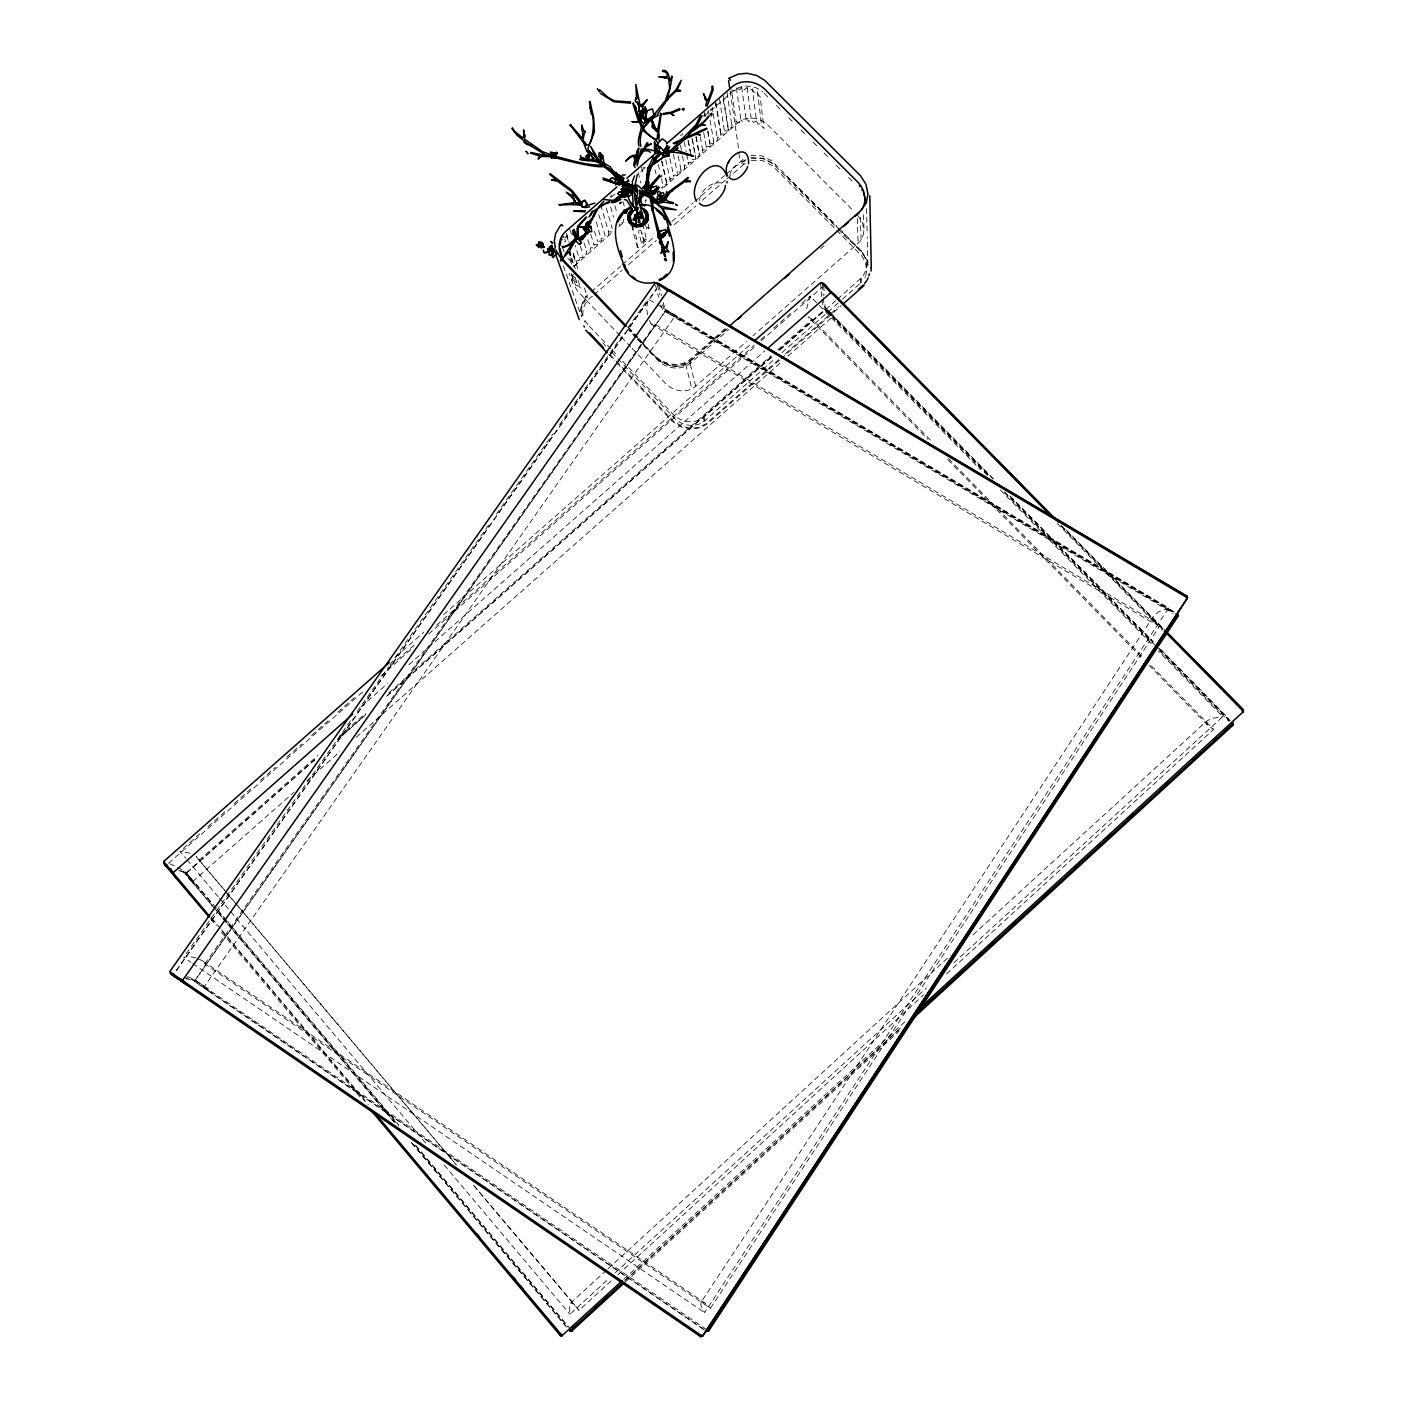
<?xml version="1.0" encoding="UTF-8"?>
<svg xmlns="http://www.w3.org/2000/svg" width="1407" height="1407" viewBox="0 0 1407 1407"><rect width="100%" height="100%" fill="white"/><g stroke="black" fill="none" stroke-linecap="round" stroke-linejoin="round"><path stroke-width="0.75" stroke-dasharray="5 3.75" d="M578.101 280.538L580.792 288.294L578.682 286.008L575.692 285.34L576.712 282.121L574.672 276.282M752.411 89.081L753.888 92.352L757.423 91.648L757.916 94.55L760.185 96.766L763.983 128.512L761.785 126.366L761.293 123.535L757.881 124.203L756.438 121.02L752.411 89.081L749.245 90.523L747.117 87.603L744.426 89.679L741.718 87.216L739.625 89.837L736.441 87.938L735.017 90.98L731.482 89.784L736.107 121.688L735.439 124.977L731.921 124.502L731.693 127.861L728.193 127.72L728.07 131.009L724.57 130.869L724.447 134.157L720.947 134.034L720.824 137.323L717.324 137.183L717.201 140.471L713.701 140.331L713.578 143.62L710.078 143.496L709.955 146.785L706.455 146.645L706.332 149.951L702.832 149.81L702.709 153.099L699.209 152.976L699.068 156.265L695.568 156.124L695.445 159.431L691.945 159.29L691.822 162.579L688.304 162.456L688.181 165.745L684.681 165.621L684.558 168.91L681.041 168.787L680.918 172.076L677.418 171.935L677.277 175.242L673.777 175.101L673.636 178.408L670.137 178.284L670.013 181.573L666.496 181.45L666.373 184.757L662.855 184.616L662.732 187.922L660.85 187.958M574.425 267.101L573.581 265.642L576.852 264.551L575.903 261.192L579.702 260.102L575.217 245.434M731.218 91.385L729.987 93.319M646.517 228.901L647.449 227.301L649.119 228.127L647.097 229.746L644.969 222.922M567.373 236.007L566.74 237.22M641.557 243.165L642.542 241.617L644.16 242.496L643.157 244.062L641.557 243.165L638.409 231.293M642.929 224.17L646.499 239.911L645.514 241.441L643.896 240.562L641.856 232.788M643.896 240.562L644.898 239.014L646.499 239.911M1168.689 608L1158.19 611.957L1152.755 617.427L701.126 1302.108L700.879 1305.432L704.573 1312.608L1168.689 608L655.68 303.525M580.053 311.334L582.006 303.771L586.684 297.369L581.707 307.377L581.654 316.698M806.651 308.731L810.133 296.086L980.415 469.621M653.798 302.417L648.135 299.058L646.604 307.869L647.572 315.115M863.423 214.779C863.353 224.258 866.483 236.112 858.112 243.218L753.114 335.675M699.437 200.462C700.897 189.628 711.59 181.116 722.495 183.016M576.712 282.121L573.458 280.521L575.058 278.375M729.828 175.084C731.095 167.961 738.288 162.632 745.481 163.863M596.322 221.884L601.528 240.826L597.658 241.388L597.5 244.73L594 244.572L593.842 247.913L590.342 247.755L590.184 251.097L586.684 250.956L586.526 254.298L583.008 254.139L582.85 257.481L579.262 257.428M598.802 214.567L604.975 235.022L604.834 238.346L601.317 238.205M600.719 205.158L608.633 231.838L608.492 235.162L604.975 235.022M865.639 275.754C868.207 266.679 866.624 255.845 859.607 249.127L838.08 227.442M606.523 1270.152L570.837 1302.794L569.448 1306.083L569.923 1314.244L608.809 1278.646M864.883 277.566L865.287 276.669M708.442 110.555L707.457 112.63M715.723 105.859L715.917 104.065M723.198 99.369L728.421 130.306M619.449 225.612L619.643 223.836M197.525 958.589L202.52 960.788L204.894 963.953L710.394 1308.352L1160.265 625.218L655.117 324.437L651.124 324.032L648.645 318.703M669.081 312.02A11.15 2.744 34.7 0 1 665.88 310.296L195.116 980.274L199.161 983.141A26.452 2.322 32.9 0 0 201.43 984.742A33.891 2.955 32.9 0 0 202.573 985.516L204.402 986.465L674.481 316.927L675.852 317.912A16.479 4.115 34.6 0 0 677.752 319.248A11.854 2.92 34.6 0 0 678.895 319.881L1173.192 613.364M186.181 953.717L350.712 720.56M357.044 711.59L388.684 666.742M389.95 664.948L489.935 523.263M496.266 514.294L553.215 433.567M559.546 424.597L621.56 336.713M627.891 327.743L648.135 299.058M176.209 970.584L656.278 289.174M176.35 970.689L656.436 289.244M204.894 963.953L655.117 324.437M574.496 265.976L612.291 232.296M564.91 238.223L566.968 235.919L569.079 241.881M736.441 87.938L740.926 119.894L739.554 122.866L736.107 121.688M837.446 299.216L862.632 276.634L865.516 271.428L866.554 264.569M842.6 299.075L862.104 281.717M587.739 294.872C581.109 300.447 579.737 310.56 583.483 318.158M615.281 1272.719L926.334 988.013M953.876 962.793L1222.806 716.638L1158.366 650.984M474.141 1186.048L579.033 1310.357L611.412 1280.704M617.884 1274.777L923.819 994.696M946.489 973.961L1213.573 729.442L1150.768 665.265M623.793 1279.227L905.844 1020.937M625.675 1279.754L902.379 1026.301M624.567 1280.986L898.317 1030.223M625.324 1282.023L899.196 1031.12M608.141 1268.674L950.358 955.582M973.064 934.811L1206.608 721.158L1211.744 718.414L1222.806 716.638M227.477 893.797L199.126 860.187L317.789 755.506M339.21 736.617L365.591 713.349M388.649 693L771.018 355.69M777.614 349.886L812.226 319.354L931.715 441.429M178.742 870.528L186.34 873.184L314.676 759.674M339.386 737.866L365.732 714.615L337.891 739.502M387.136 695.726L772.566 355.707L385.553 697.256M779.161 349.903L825.276 309.206L825.487 307.781M186.252 873.079L314.834 759.85M779.302 350.097L825.329 309.276L824.924 302.945M622.685 361.247L672.634 413.834C680.372 422.381 695.076 424.879 704.063 416.894L773.217 355.883M779.812 350.062L835.793 300.676M611.904 352.436L673.689 417.492C681.375 426.004 696.008 428.502 704.96 420.552L775.415 358.363M781.975 352.577L840.964 300.535M778.687 359.664L706.173 423.613L699.437 427.183L691.259 428.326L681.709 426.286L673.056 420.781L609.653 354.072M785.212 353.913L838.695 306.691M779.531 360.139L706.912 424.175L700.422 427.728L692.508 429.135L681.85 427.236L672.669 421.678L616.16 362.32M781.149 358.715L841.21 305.706M216.309 908.183L196.927 885.126A9.163 1.249 47.7 0 0 196.101 884.124A12.417 1.671 47.7 0 0 194.782 882.681L193.234 881.046L293.782 792.44M306.955 780.797L339.896 751.725M356.376 737.18L781.325 362.021M787.92 356.217L832.399 316.944L831.66 316.188A17.746 3.992 49.3 0 0 831.009 315.485M725.027 328.728L690.397 359.137C674.393 372.275 651.881 358.416 642.999 343.343M725.871 329.238L691.224 359.682C680.355 368.775 663.242 365.978 653.815 356.147M727.437 328.57L689.676 361.775C679.898 369.513 664.878 366.787 656.752 357.906L628.014 327.655M637.635 339.105L657.245 359.664C665.564 368.792 681.269 371.378 690.89 362.865L728.668 329.625M820.65 248.74L823.939 245.856M632.148 348.356L665.476 383.355C673.038 391.48 686.933 393.802 695.674 386.257L746.537 341.461M395.895 656.752L423.876 632.112M443.645 614.701L751.479 343.537M183.209 848.456L199.653 833.964M207.884 826.718L225.982 810.766M234.213 803.52L250.675 789.01M260.541 780.322L275.35 767.272M286.87 757.124L301.678 744.074M311.545 735.369L328.007 720.876M337.873 712.171L354.335 697.679M390.53 665.792L415.223 644.037M436.61 625.183L754.187 345.383M760.765 339.579L765.707 335.235M773.938 327.989L790.382 313.497M801.902 303.349L810.133 296.086M168.506 863.282L362.637 691.98M380.857 676.169L413.676 647.027M428.607 634.1L754.557 346.896M760.994 340.986L822.04 287.415M361.036 706.859L387.4 683.609M408.839 664.72L764.845 350.818M618.922 226.527L623.899 222.2M663.664 187.553L738.235 122.602C746.818 115.321 760.308 117.379 767.905 125.1L854.19 211.613M591.046 291.988L620.68 266.116M622.334 264.692L655.275 235.936M671.755 221.567L693.159 202.872M694.812 201.43L724.464 175.558M726.1 174.134L744.197 158.481M592.453 296.191C585.259 300.834 581.109 309.874 583.536 318.281M594.088 294.767L621.964 270.425M628.524 264.709L656.383 240.386M674.41 224.645L695.726 206.038M702.286 200.322L725.238 180.289M726.874 178.847L745.745 162.72M611.06 197.314L616.037 193.005M640.889 171.39L645.866 167.064M703.852 116.658L733.663 90.734C741.981 83.699 755.119 84.983 762.893 92.176M638.954 338.296C649.682 352.207 671.157 377.727 690.45 361.107L690.89 362.865M756.438 121.02L753.378 122.427L751.303 119.577L748.7 121.6C745.798 116.201 744.426 124.572 740.926 119.894M573.511 274.4L572.35 275.491L575.199 277.689M745.604 160.345C739.976 166.184 738.71 155.104 738.921 150.813M745.499 159.607L741.647 162.122L740.733 160.679M208.412 990.757L207.216 990.071A10.676 0.95 32.9 0 0 205.932 989.244L202.063 986.694A31.657 2.779 32.9 0 1 201.025 985.973A24.324 2.146 32.9 0 1 198.95 984.513L197.437 983.405A11.643 1.038 32.9 0 0 194.307 981.224L665.423 311.211L662.011 297.493M194.184 981.136L195.309 980.38L185.513 977.584M564.172 242.022L565.72 241.054L564.823 239.383M711.995 109.113L710.06 109.148M703.729 115.884L704.714 113.809M645.092 167.275L643.157 167.31M610.445 196.98L611.447 194.869M612.133 231.979L608.633 231.838M750.687 155.597L762.066 155.79L771.775 160.838L836.532 225.894M751.338 160.398L762.664 160.591L772.32 165.639L835.266 228.866M750.898 157.672L763.755 158.2L775.556 165.024M751.232 158.27L762.348 158.463L772.848 163.634L836.321 227.301M623.846 218.982L623.108 222.429L621.226 222.464M195.872 957.868L188.96 956.496L183.649 957.305L190.912 962.265M701.126 1302.108L704.714 1302.847L710.394 1308.352M680.161 135.142L682.078 135.107L682.272 133.313M567.848 258.519L571.365 261.157L572.719 265.044M646.78 200.216L645.145 200.04L645.356 202.643M185.689 978.533L193.48 980.749M187.5 976.616L194.518 979.571A17.605 1.565 32.9 0 1 199.776 983.229M651.124 324.032L1152.966 622.949L1160.265 625.218M191.704 979.518L193.779 980.732M190.174 853.205L179.92 851.358L185.566 858.059M638.971 230.414L641.029 230.555L644.16 242.496M180.465 870.599L186.34 873.167M169.807 863.792L175.646 866.343M177.581 867.187L186.111 872.234M570.837 1302.794L574.038 1304.254L579.033 1310.357M183.227 871.461L185.196 873.272A7.651 0.897 48 0 1 186.269 874.697L186.48 875.119A12.786 1.688 47.7 0 1 187.536 876.491L188.855 878.232M669.292 312.161L670.734 312.864A23.286 5.663 34.5 0 1 672.88 314.042M671.157 315.045L669.75 314.359M671.438 313.62L669.943 312.882A14.738 3.623 34.7 0 1 665.318 310.296A4.274 1.055 34.7 0 1 664.385 309.593L662.398 304.651M679.528 318.65L1177.712 614.384M678.737 319.037L1177.272 615M1174.089 611.852L679.458 318.263A6.279 1.548 34.6 0 1 678.86 317.894A10.218 2.515 34.6 0 1 677.646 317.085L673.935 314.658A30.338 7.352 34.5 0 0 672.88 314.042M812.226 319.354L808.075 316.856L927.829 439.248M204.279 988.031L205.739 988.963A14.211 1.266 32.9 0 1 207.181 989.912A10.06 0.897 32.9 0 1 208.113 990.546M204.455 986.5L205.897 987.415A17.218 1.53 32.9 0 1 207.884 988.734A12.382 1.108 32.9 0 1 209.027 989.508L210.153 990.282M674.481 316.927L673.548 316.364A23.585 5.716 34.5 0 0 672.704 315.784A17.201 4.362 34.8 0 0 670.998 314.763M204.754 988.488L202.502 986.835A26.821 2.357 32.9 0 1 201.606 986.237A20.103 1.776 32.9 0 1 199.882 985.006L198.493 984.003A15.389 1.372 32.9 0 0 193.973 980.855M203.822 986.377L707.563 1330.231M202.52 960.788L704.714 1302.847M192.724 963.496L704.573 1312.608M203.945 986.166L203.47 985.832A24.605 2.146 32.9 0 1 202.678 985.287A17.939 1.583 32.9 0 1 201.148 984.214L199.829 983.264M703.166 1328.964L208.271 990.792M209.08 991.355L706.683 1331.532M1148.921 665.194L1207.259 724.834L1213.573 729.442M638.426 247.263C637.002 250.587 637.547 236.042 634.75 233.615M827.298 311.123L828.653 312.284A19.381 4.256 49.2 0 1 830.517 313.954A24.464 5.294 49.1 0 1 831.449 314.887M828.547 310.947L829.849 312.055M827.404 311.228L827.545 311.334A12.153 2.814 49.7 0 1 826.472 310.578M829.163 312.02L830.359 313.022M829.761 314.377L828.617 313.427M764.23 93.249L770.368 99.387M776.506 105.507L782.644 111.645M788.782 117.783L794.92 123.904M801.058 130.042L805.648 134.632M813.316 142.3L817.924 146.891M824.062 153.029L830.2 159.149M836.338 165.287L842.476 171.425M848.614 177.546L854.753 183.684M786.531 176.051L862.262 252.31L868.752 263.549M837.868 228.866C848.087 241.107 868.576 253.928 867.943 267.172L867.222 236.781M837.183 320.304L836.725 319.846A7.246 1.565 49.1 0 1 836.004 319.037A10.5 2.216 49.1 0 1 834.967 317.806L832.504 315.062M836.796 230.414L862.034 256.162L865.217 261.878L866.677 268.93M831.449 314.939L834.756 318.668M837.587 320.708L993.113 479.136M1066.049 529.753L1164.75 629.984M1061.3 525.462L1164.556 630.336M1061.247 526.359L1162.657 629.386M1057.22 523.404L1161.971 629.826M993.184 478.714L836.725 319.354A4.731 1.02 49.1 0 1 836.25 318.844A8.372 1.812 49.1 0 1 835.336 317.753L832.399 314.482A22.829 5.1 49.2 0 0 831.537 313.55M1010.103 495.95L1153.23 641.75M1160.933 649.577L1228.645 718.555M1010.033 496.372L1153.072 642.084M1159.227 648.346L1233.042 723.55M987.679 474.564L835.512 319.53M1004.616 491.817L1157.029 647.079M1158.577 648.662L1232.462 723.937M987.573 475.496L835.846 320.919A8.917 1.917 49.1 0 1 834.949 319.952M1004.475 492.731L1152.052 643.105M1159.755 650.931L1228.927 721.422M1000.359 489.953L1152.245 644.723M948.564 458.647L1143.1 657.438M947.79 459.649L1142.783 658.933M825.522 309.47L825.962 308.485M192.759 882.558L193.902 884.088A8.6 1.178 47.7 0 1 194.922 885.196L195.978 886.146M628.401 327.233L637.441 336.713M636.14 337.539L628.595 329.625L635.929 337.416M637.424 338.981L641.926 343.695M620.012 335.622L577.591 291.091L572.561 282.895L569.096 273.169M621.542 337.223L630.635 346.755M589.392 326.178L610.585 348.496M612.098 350.079L616.635 354.863M602.864 342.921L605.889 346.087M608.633 354.371L614.666 360.72M192.935 883.086L190.895 880.747A23.479 3.043 47.8 0 1 190.138 879.815M587.88 324.577L583.958 319.125L584.943 322.238M195.749 884.44L212.492 904.349M224.452 890.033L196.153 856.494L199.126 860.187M225.876 891.721L234.371 901.781M235.778 903.452L456.572 1165.066M473.561 1185.186L574.038 1304.254M228.884 895.468L237.396 905.545M238.821 907.234L455.71 1164.222M186.973 859.747L218.067 896.646M219.474 898.317L229.376 910.048M230.783 911.736L425.793 1143.17M444.155 1164.978L569.923 1314.244M217.733 909.854L226.21 919.932M227.617 921.62L398.656 1124.949M415.628 1145.105L571.119 1329.949M218.138 911.05L398.638 1125.635M415.557 1145.755L567.848 1326.801M212.299 905.545L195.696 886.129M213.706 907.234L222.2 917.311M223.607 919L394.699 1122.417M411.653 1142.59L565.772 1325.851M226.017 922.183L196.083 886.603M227.424 923.871L394.365 1122.381M411.354 1142.572L569.817 1330.987M211.841 918.208L220.301 928.286M221.708 929.957L368.335 1104.548M210.944 917.874L216.59 924.61M222.236 931.328L364.782 1101.118M210.628 918.982L216.273 925.7M221.497 932.278L361.511 1098.709M832.399 316.944L833.7 318.562A12.065 2.673 49.1 0 0 834.931 320.005M191.545 879.762L194.975 883.578A6.63 0.879 47.8 0 1 195.766 884.44M191.387 880.993L193.92 883.789A10.799 1.407 47.8 0 1 195.028 885.038A7.44 1.002 47.7 0 1 195.766 885.882M186.252 874.837L184.968 873.36L186.304 873.131A7.774 0.967 48 0 1 187.694 874.943M857.285 214.691L862.614 222.851L863.88 231.68M585.629 296.033L586.684 297.369M189.066 876.684L187.975 875.224M190.912 878.214L190.015 877.001M189.488 878.636L188.538 877.352M563.345 265.888L581.566 316.786M571.383 274.646L573.458 280.521M562.694 248.019L564.066 251.941M571.594 273.679L575.692 285.34M570.837 257.71L573.704 266.222M569.941 259.398L571.981 265.307M571.717 258.132L575.287 268.737M566.423 235.374L568.498 241.459M573.352 255.617L578.91 271.815M584.468 287.995L587.423 297.774M566.353 233.316L569.079 241.283M573.177 253.225L576.888 263.83M573.177 253.823L575.903 261.79M569.817 229.429L571.84 235.426M580.352 246.119L583.008 254.139M584.046 242.901L586.684 250.956M587.739 239.682L590.342 247.755M590.799 234.441L594 244.572M594.493 231.223L597.658 241.388M606.276 208.06L612.291 228.655M610.603 206.882L613.575 217.206M614.912 205.703L617.251 214.005M622.914 201.324L624.62 207.585M633.783 234.178L637.477 247.808M655.521 285.34L658.634 297.158M660.692 305.038L663.242 310.49A6.226 1.53 34.7 0 0 664.333 311.264M657.28 284.935L659.848 294.802M658.951 285.709L661.501 295.54M648.099 224.135L649.119 228.127M685.737 364.448L691.857 388.842M638.268 172.516L640.906 183.103M695.674 386.257L689.676 361.775L690.01 363.586M641.486 167.134L643.579 175.629M703.254 417.562L704.151 421.221M704.063 416.894L704.96 420.552M655.029 169.772L655.961 173.782M572.561 282.895L571.523 274.084M658.283 164.549L659.654 170.564M661.483 178.601L662.855 184.616M661.993 161.313L666.496 181.45M661.607 160.89L666.549 182.998M665.757 159.659L670.189 179.815M669.908 158.463L673.83 176.649M673.39 154.225L677.471 173.483M678.156 156.089L681.111 170.317M680.548 145.185L682.026 153.908M682.448 155.948L684.734 167.152M684.242 141.966L686.282 152.202M686.686 154.26L688.375 164.003M688.005 140.313L690.978 155.72M688.357 140.806L690.345 151.077M692.437 139.645L695.568 156.124M691.875 138.132L695.638 157.672M696.131 136.426L699.209 152.976M695.955 136.989L699.261 154.506M700.246 136.866L702.884 151.358M703.693 132.645L706.507 148.192M1206.608 721.158L1207.259 724.834M704.661 112.226L705.382 116.394M707.914 130.992L710.078 143.496M707.739 131.537L710.148 145.027M708.565 111.628L713.771 141.878M712.188 107.301L712.874 111.505M713.226 113.598L717.394 138.73M715.846 102.482L720.947 134.034M715.688 103.045L721.175 136.62M719.593 99.246L724.798 133.454M723.321 95.993L728.193 127.72M727.155 92.686L731.921 126.05M730.145 91.103L738.605 148.685M741.718 87.216L746.062 119.19M747.117 87.603L751.303 119.577M757.423 91.648L761.574 125.117M820.562 282.86L821.706 297.721M821.864 299.832L823.482 308.186A5.048 1.09 49.2 0 0 824.52 309.417M823.675 286.043L824.537 294.978M822.462 285.023L823.271 295.628M823.429 297.756L824.08 306.339L825.61 308.59A11.59 2.497 49.1 0 0 829.092 311.879M665.493 309.98L665.564 311.299A4.221 1.073 34.9 0 0 666.197 311.703A9.005 2.304 35 0 0 667.006 312.178A15.389 3.975 35.1 0 0 667.903 312.706L669.662 313.444A25.344 6.156 34.5 0 1 672.018 314.728A32.502 7.862 34.5 0 1 673.162 315.397L677.383 318.158A8.301 1.987 34.5 0 0 678.35 318.703M1152.755 617.427L1152.966 622.949M857.285 218.63L858.112 243.218M860.486 278.885L860.627 283.176M860.38 217.206L861.066 239.823M861.26 278.164L861.383 282.473M866.536 208.535L867.169 234.6M679.546 318.703A9.638 2.427 34.7 0 1 678.596 318.123A13.595 3.359 34.6 0 1 677.207 317.173L674.129 315.115A25.713 6.244 34.5 0 0 673.232 314.588A19.276 4.696 34.6 0 0 671.42 313.585M669.609 314.13A28.949 7.141 34.7 0 1 668.905 313.761M668.554 313.48A14.721 3.412 34.3 0 1 664.35 311.053M835.547 319.442A6.455 1.319 49 0 1 834.826 318.633M191.598 881.099A19.891 2.515 47.9 0 1 190.965 880.342M191.669 879.815A25.133 3.306 47.8 0 1 190.842 878.812M831.713 314.007A19.364 4.467 49.4 0 1 832.452 314.728M192.829 880.43A18.238 2.286 47.9 0 1 192.267 879.744A13.472 1.653 48 0 1 191.264 878.443M190.93 880.307A15.108 1.917 47.9 0 1 189.699 878.795M190.015 879.744A17.658 2.357 47.7 0 1 188.749 878.144M190.947 878.883A19.909 2.515 47.9 0 1 189.329 876.878M829.901 312.178A17.799 3.799 49 0 1 831.59 313.761M830.306 312.882A14.721 3.271 49.2 0 1 831.766 314.236M829.796 314.5A13.12 2.796 49 0 1 831.045 315.678M186.463 874.785A14.545 1.917 47.8 0 1 188.415 877.264M828.547 310.982A8.548 1.917 49.4 0 1 825.962 308.59M828.494 313.163A13.191 2.796 48.9 0 1 824.52 309.364M188.925 875.963A23.303 3.095 47.7 0 1 189.4 876.561M185.935 872.234A12.171 1.477 48.1 0 1 189.048 875.998M825.997 310.103A5.593 1.337 49.6 0 1 825.61 309.716"/><path stroke-width="1.5" d="M871.25 267.471L871.091 271.094M585.541 227.617L586.121 232.032L586.385 223.08L587.634 222.077L590.694 222.834L587.546 225.947L588.267 225.173M589.34 101.357L591.608 114.125L591.309 112.929C596.023 118.135 591.925 155.948 584.239 141.826L586.438 145.238C580.388 143.496 585.206 125.557 583.307 138.589C581.284 132.926 588.882 132.258 583.325 130.499L583.694 131.695L581.97 125.469L582.621 130.605C580.651 111.751 583.923 149.036 582.955 134.843L582.252 138.238L570.89 125.223M1233.271 723.268L1232.004 724.552L1233.024 725.308L1233.271 723.268L913.706 1015.924M612.836 178.073L610.462 178.46L610.48 181.767L614.173 182.84L616.09 180.043L612.256 177.774M589.005 153.979C588.671 160.908 590.623 150.232 586.068 156.142M655.257 153.469L654.554 141.615L654.431 149.564M639.024 145.923C635.419 136.145 649.295 119.243 634.223 122.075M640.853 146.398C638.022 133.049 645.356 121.037 658.669 115.233M747.662 166.589C745.991 172.569 735.245 184.106 729.582 177.739M635.067 193.234L634.838 198.756L638.954 222.675M627.469 180.852L626.308 185.161L617.128 179.498L619.537 182.523M581.496 203.769L582.533 201.307L584.767 200.339L586.983 203.329L585.259 207.321L581.865 206.723L581.46 203.751L581.9 206.688M602.917 155.544C596.287 152.185 603.41 163.036 602.776 156.054M861.313 210.206C867.662 201.482 864.953 188.819 857.426 181.732L765.127 89.573C756.755 80.903 741.489 78.634 732.045 86.847L666.267 144.024M586.174 226.58L586.772 227.811L588.443 227.09L587.827 225.859L586.174 226.58L587.827 225.876L586.93 225.771M644.705 117.889L645.532 121.055L645.338 109.254L642.735 115.743M645.532 121.055L645.866 114.196M586.895 204.49L584.749 200.374L581.548 202.608M644.529 123.376L646.024 120.949L645.197 119.613L641.961 117.959L640.73 118.839L640.466 120.422L643.087 123.042L645.76 122.532L646.27 114.143M601.686 158.252L601.704 157.144M650.913 187.887L650.509 193.586L656.805 188.556L656.77 185.988L650.949 187.87L652.707 187.008M615.826 172.287L616.09 175.576L618.359 176.209M637.424 191.123L636.914 189.752L622.984 184.475C625.376 189.329 628.999 185.372 624.04 183.367M665.652 232.067L659.25 236.992L659.672 231.346L665.617 229.552L665.669 232.032M822.304 282.895L823.763 283.581A11.133 2.462 49.3 0 1 827.21 287.292L828.565 288.84M648.17 216.379L647.273 220.494M648.258 218.665L648.258 214.638M552.81 155.825C564.471 152.554 542.311 151.446 553.69 153.082L555.29 152.695L552.81 155.825L550.735 152.361M627.874 218.015L628.56 213.899M647.836 110.45L652.531 108.867L653.903 115.128L652.496 118.61L645.813 120.949L646.657 110.678L645.057 106.615L643.017 115.022L645.778 120.932L651.388 118.54L655.24 114.108L645.743 120.896L646.622 110.678L646.182 114.706M654.149 158.534L653.78 161.682L647.554 173.694L646.112 184.317L647.695 168.717L653.305 157.32M623.266 179.393L624.04 178.232M638.813 108.708L639.446 111.751L641.399 112.49L642.753 111.241L642.014 104.487L639.024 106.633L639.482 111.716M553.69 153.117L551.052 153.082M726.909 182.98L727.05 181.38M664.333 152.941L664.667 149.459L667.534 145.765L664.333 152.941L667.551 145.783L668.272 151.446L663.436 153.521L667.534 145.765M864.883 202.397L864.619 204.507M639.904 201.94L642.208 193.814L646.728 186.023M555.185 254.948L553.232 257.639L552.107 256.338L553.408 250.217L551.79 246.278M552.863 255.124L553.391 250.2L550.823 246.032L551.72 245.363M748.577 163.792C749.315 137.622 719.487 160.82 727.595 175.664M668.272 151.446L668.694 147.893M643.263 108.497L641.381 112.454M573.405 234.74L574.021 229.798L577.609 238.944L575.058 238.029L574.056 229.781L573.423 234.723L573.863 231.434M637.142 159.624L638.479 149.582M588.917 156.793C587.546 155.649 591.626 157.162 588.126 158.411M643.034 115.005L643.509 111.259M163.792 861.401L164.988 863.195A12.698 1.776 47.5 0 0 168.717 867.574L170.476 869.438M588.97 154.084L587.985 155.104M641.24 110.836L641.838 118.065L640.502 120.404M636.562 152.519L638.549 148.069M638.989 148.421L635.26 158.059M648.047 182.171L649.559 169.508L656.014 156.142L659.338 155.104M655.011 283.37L656.014 283.352A6.138 1.548 34.8 0 1 657.474 284.038A17.64 4.414 34.8 0 1 662.855 287.397A12.997 3.254 34.8 0 1 663.524 287.819L664.421 288.453A17.957 4.555 34.8 0 0 666.39 289.701A24.851 6.314 34.8 0 0 666.953 290.035L669.204 291.179A16.831 4.221 34.7 0 1 671.456 292.357A12.135 3.043 34.7 0 1 672.247 292.814L1187.508 597.905L702.603 1336.158L700.58 1336.65L186.656 984.9M560.109 245.187L560.813 242.092M633.748 155.139L629.931 156.74L625.763 161.049M869.315 273.767L868.805 275.93M586.402 223.08L586.191 225.12M700.299 134.861L696.922 133.612L706.947 128.864M673.425 261.579L673.179 252.24M670.541 81.184C673.988 65.918 670.928 88.43 666.566 100.794L668.008 98.736L657.175 114.442M646.886 182.013C648.363 178.742 651.036 184.915 646.657 185.267M626.185 188.626C636.263 196.663 622.193 182.013 626.291 192.847L629.193 196.452L631.708 194.377L631.215 192.302L620.716 192.143M822.603 283.862A5.03 1.126 49.3 0 0 821.442 282.895L820.562 282.86M661.132 114.108L658.775 131.238L659.144 140.559M660.833 194.905C659.883 202.96 653.464 196.417 660.499 194.623M543.542 246.946L542.645 243.534L538.213 243.816L540.745 246.383L543.964 246.841M620.276 183.209L619.098 184.299L619.062 183.103M636.193 156.212L636.404 154.524M573.511 233.14L573.159 230.027L573.493 233.157L577.679 238.75L584.714 235.866L585.629 232.63L583.641 226.633L578.259 227.442L577.644 238.715L582.181 239.524L586.191 234.002L584.872 233.967M637.178 165.991L640.572 150.69L648.152 150.901L650.474 152.308M620.206 176.666L618.922 175.154M562.958 259.996L560.32 260.911L561.622 259.187L562.958 259.996L559.863 248.371M647.923 142.846L647.185 145.255L651.23 143.954M551.175 250.569L552.793 248.494M636.087 155.825L636.492 154.383L635.085 155.051M556.662 152.396L554.868 157.953L552.054 156.159L556.433 153.345L554.868 157.953L552.089 156.177L556.785 153.926L556.697 152.396L556.767 153.891M647.712 220.53L648.363 218.49M627.786 215.887L629.457 212.193M630.723 207.005C608.44 216.572 615.017 243.921 622.597 261.174C624.585 275.983 640.238 286.325 654.624 282.244M660.727 113.738L657.491 130.57L655.257 128.055C661.132 140.542 645.971 105.824 653.094 125.768L652.813 124.555C648.346 128.688 662.591 130.411 657.35 138.625L657.561 134.615C659.918 146.17 644.687 132.311 642.946 127.562M662.943 198.932C663.33 194.236 654.097 200.515 661.747 199.319M549.187 251.325L548.994 255.036L551.069 255.089L553.408 250.217L550.823 246.032M658.529 76.875L666.285 77.526L663.823 77.455L667.991 78.124L668.73 79.372L669.662 88.448L665.458 100.161L676.151 89.661L681.305 80.287M554.903 157.953L556.433 153.345M668.114 241.951L665.318 248.177L661.29 242.655L659.619 237.203M659.32 195.907C663.242 188.01 667.481 197.525 659.373 196.03M707.018 106.299L713.103 89.978L712.733 86.108M634.029 157.514L634.627 155.808L634.504 159.853L636.791 161.348L646.728 145.959L648.346 145.607M705.698 105.754L707 101.128L703.465 93.636L705.435 98.314L708.073 99.915L711.977 89.907L711.924 86.267M665.669 151.868L665.212 153.17L661.853 153.504L663.295 154.418M659.777 195.679C662.486 188.45 653.516 191.862 659.602 195.749M634.205 156.986C635.823 153.838 627.54 158.71 625.798 161.031M634.469 175.91L632.359 181.661L632.482 186.902M656.612 149.388L655.117 153.381L662.187 154.471L671.614 151.763L668.448 152.448C681.393 150.514 713.314 163.458 676.099 149.969L677.963 147.841L674.006 151.006L667.903 151.094M661.184 253.33L662.38 250.041L664.843 256.654M635.102 208.254L630.6 202.467L634.451 207.568C629.844 203.839 628.648 197.156 626.432 193.761C628.472 191.809 623.653 197.103 626.52 194.869C624.427 202.502 635.313 177.3 627.1 192.829L628.278 190.631C624.198 194.395 627.065 198.985 626.906 194.553M636.087 159.343L641.346 153.029L646.921 142.881M868.066 278.041L867.363 279.571M700.668 115.409L696.008 124.766L668.184 153.134M702.023 115.814L697.186 125.416L688.867 134.421L690.96 132.065C676.591 151.763 619.854 186.304 665.247 155.931M670.541 80.762L671.315 79.003C668.378 82.134 669.908 68.785 662.609 70.473M636.175 163.124C632.974 168.787 637.459 157.83 636.193 159.677M596.322 209.696L592.822 217.188L596.322 209.749L592.98 216.924L583.096 228.778M576.43 237.308L564.875 254.878M551.069 255.089L553.373 250.2L556.785 254.192M561.551 240.122L562.009 239.155M649.717 193.797L655.943 191.229L658.793 187.342L654.114 194.06L658.793 187.342L649.7 193.761L650.861 195.573M728.351 162.86L729.16 161.137M588.618 225.313L587.194 226.228L588.724 231.768L587.634 234.037L586.156 229.921M662.873 237.554L667.657 230.889L664.755 234.652L658.458 237.22L667.692 230.906L662.908 237.572L667.657 230.889L666.32 231.733M666.232 101.269L666.795 100.108M551.333 254.262L553.373 250.2M619.784 203.399L620.892 202.203M644.248 220.072L642.7 221.198M580.3 240.368L580.915 243.2L579.438 244.413L575.252 240.456L577.626 238.522L580.722 241.846M577.503 231.592L577.697 238.75L582.199 239.524L586.174 233.984L577.644 238.715L577.063 228.198M1177.712 614.384L1178.169 616.108L1176.956 615.598L1177.712 614.384L1178.169 616.108M1187.262 598.38L1187.051 596.128L673.021 292.04A9.884 2.48 34.7 0 0 672.37 291.671M622.158 184.264L623.266 182.681L622.158 184.264L622.756 182.365L618.394 176.438L624.409 182.734L632.218 185.478L638.198 185.777L641.961 189.277L642.313 193.216L641.522 192.267L651.036 196.734L654.448 200.392M691.734 155.175L686.211 154.313L691.664 155.755M647.501 220.09L645.25 223.607M646.815 222.253L647.818 220.371M617.655 221.901L623.055 213.565M666.461 100.776C665.089 97.611 638.971 138.677 643.333 124.678M666.619 146.944L663.207 153.293L657.649 151.27L655.134 143.672M592.277 211.156L588.935 217.153M642.172 106.545L647.079 100.214M634.364 219.211L633.818 220.319L637.969 214.497L641.75 213.794M588.847 156.617L585.91 156.564L587.282 155.597M636.527 159.114C637.019 161.348 635.489 159.149 635.454 157.549M574.003 240.843L574.9 239.26M622.281 175.101L625.165 174.908M636.984 192.161L637.23 191.844M590.518 215.623L592.963 211.419L604.764 204.05L610.005 202.344M651.388 118.505L655.205 114.073L650.403 120.439L655.205 114.073L653.253 115.567M680.583 82.362L676.89 90.154L680.636 90.769L675.659 91.473L667.885 98.877M637.547 203.188L638.075 202.309M637.336 174.521L634.768 186.551L636.281 191.581L622.545 185.777M866.818 280.556L864.461 283.774M707.563 1330.231L708.636 1331.04L706.683 1331.532L707.369 1330.406L708.636 1331.04L1178.31 615.826L1177.87 614.103M615.017 181.767L616.125 180.026L613.98 178.302M553.549 250.376L552.248 251.044L553.936 249.848M648.803 186.885C648.627 182.857 646.358 190.156 648.451 187.5M1177.272 615L706.683 1331.532M719.628 1311.869L723.251 1306.347M728.087 1299.013L731.71 1293.49M754.627 1258.597L757.036 1254.921M787.217 1208.982L790.822 1203.477M814.97 1166.737L817.379 1163.061M822.198 1155.71L825.821 1150.205M830.658 1142.853L834.263 1137.348M848.755 1115.294L851.165 1111.618M857.197 1102.437L859.607 1098.761M881.327 1065.697L884.95 1060.174M889.769 1052.841L893.392 1047.318M913.917 1016.083L918.736 1008.749M1169.727 626.625L1173.35 621.12M641.61 105.507L646.939 99.616M1186.435 597.043L1187.051 596.128L1187.508 597.905L702.445 1336.281L186.603 983.3A12.681 1.143 32.9 0 1 185.83 982.772A17.57 1.583 32.9 0 1 183.684 981.224M634.821 159.782L633.66 164.988L635.085 167.451M639.059 106.651L641.997 104.505L642.999 106.58M646.868 182.242L646.481 185.214M632.904 219.791L637.195 213.108M690.432 181.591L685.913 180.483L688.515 177.88M563.064 237.308L563.679 236.429M635.436 107.987L636.087 112.525L636.562 111.751L642.19 126.138M654.079 194.06L658.793 187.342L655.943 191.229M169.807 971.569L655.029 283.212M183.684 981.224L182.541 980.38L667.885 290.581M582.181 239.524L586.174 233.984L577.679 238.75L584.714 235.848M1233.024 725.308L1232.462 723.937M650.368 120.422L655.205 114.073M661.184 253.348L662.169 249.039L660.288 239.084M664.737 234.617L667.657 230.889M629.246 212.246L632.165 209.379M629.457 212.545L632.218 209.696M629.914 212.914L631.092 211.437M646.604 221.796L642.137 225.806M646.903 222.13L642.313 226.105L634.328 226.527M649.506 186.357L659.742 174.873M580.405 159.114L581.32 158.305L580.37 155.456M668.132 241.934L666.707 249.145L667.868 250.622M586.086 217.03L577.415 226.58M617.638 176.332L618.799 177.986M639.376 200.234L659.654 176.79L661.73 175.893M586.666 217.329L578.084 226.826M577.697 237.959L571.787 244.413L562.519 247.65M619.379 191.809L617.638 193.779L622.035 196.118L620.522 195.802M615.439 184.968L618.324 182.892M583.852 229.71C593.631 222.482 595.108 208.799 603.902 201.377M624.919 197.226L627.346 194.799M563.433 257.674L568.868 251.835L570.327 255.265L569.782 250.376L575.586 240.122C572.755 243.78 579.033 236.499 575.674 240.017C576.36 235.409 568.006 248.547 561.938 246.295M642.63 187.729L646.182 183.789C648.486 175.594 650.738 162.069 659.602 155.632M621.191 197.349L626.097 192.777L625.412 188.837L621.314 189.189L625.412 188.837L626.133 192.812M619.397 181.714L618.5 182.664L620.821 181.732M708.636 116.957L702.04 124.256L705.136 125.329M639.657 197.789L648.011 188.046M708.284 116.253C705.611 121.846 688.41 132.786 690.309 131.554C693.106 133.647 700.088 122.532 705.153 125.329M667.164 149.529L669.75 146.838M657.561 143.655L662.38 138.801L666.971 142.424M623.055 185.882L624.04 183.789L622.809 182.47L624.075 184.845M621.349 202.573L619.801 203.47M569.817 1330.987L571.119 1329.949L571.84 1331.004L569.817 1330.987L622.439 1282.727M562.747 225.964L561.604 224.487L560.267 225.806L555.607 233.615L554.34 240.738L555.273 248.107M622.474 197.578L625.922 194.096C625.798 195.942 627.364 195.802 624.356 197.191M859.185 212.686L855.069 216.361M650.509 193.55L655.17 189.224M687.583 177.475L684.646 180.395M622.175 1280.722L561.85 1335.806L560.109 1335.63L561.463 1334.557L562.202 1335.648L374.667 1112.884M918.806 1009.048L1243.366 711.678L1243.383 709.867L1167.828 633.115M572.737 1328.454L577.591 1324.005M593.789 1309.178L598.643 1304.711M603.515 1300.261L608.369 1295.812M925.859 1004.985L933.949 997.581M946.911 985.709L950.147 982.737M958.255 975.315L963.109 970.865M979.307 956.021L982.543 953.067M989.033 947.122L993.887 942.672M1011.703 926.351L1016.558 921.902M1042.481 898.158L1050.589 890.737M1074.878 868.488L1082.985 861.066M1097.548 847.717L1100.802 844.745M1107.274 838.801L1112.128 834.351M1128.326 819.525L1134.816 813.58M1160.722 789.837L1168.83 782.433M1193.118 760.167L1201.226 752.745M1214.188 740.873L1217.424 737.919M1225.515 730.497L1230.386 726.047M623.706 1283.501L571.629 1331.11L570.662 1330.16M910.54 1020.726L1233.236 725.01M659.25 236.956L663.981 232.665M858.323 289.367L863.23 285.023M844.446 302.839L864.144 285.428M729.143 326.371L861.031 210.382L866.255 202.854L867.978 194.008L865.938 184.211L860.468 175.699L764.617 80.269L756.509 75.415L747.029 73.252L738.288 74.131L728.668 78.282M738.2 319.125L741.489 316.223M784.279 278.604L789.221 274.259M843.549 226.492L848.491 222.148M389.317 662.556L163.968 861.242M754.768 340.635L820.615 282.631M209.537 916.203L176.016 876.297A9.374 1.249 47.8 0 1 175.47 875.611A13.419 1.847 47.6 0 1 173.835 873.571L173.237 872.674L352.788 714.14M768.152 347.916L830.781 292.691L832.082 293.729A12.294 2.726 49.2 0 1 833.648 295.153M616.952 186.902L565.966 231.205C556.451 239.102 557.524 254.649 566.054 262.88L626.52 326.231M626.818 178.32L654.765 154.031M659.197 155.139L655.293 157.338M663.26 277.267L666.936 274.119M630.512 210.681L632.06 209.362M633.168 210.663C626.326 214.796 630.494 225.718 638.25 224.715M633.361 210.98L630.055 216.045L631.409 221.726M633.59 219.721L634.944 218.56M642.718 223.15C646.675 220.6 647.378 214.339 643.615 211.314M1242.082 711.221L1242.997 712.153L1243.383 709.867L1169.182 635.032M700.58 1336.65L702.603 1336.158L701.495 1335.313M579.42 244.378L580.88 243.182M583.624 236.13L586.191 234.002M646.534 184.722L642.929 188.345L647.062 186.005M580.036 159.677L588.847 160.873L596.445 159.906C626.731 175.928 558.649 159.009 553.76 157.162L556.75 158.129L545.001 154.594L529.542 145.062L532.022 145.73L526.64 144.341L523.949 142.054L528.751 144.516M611.816 201.834L623.336 193.005L623.178 187.729L624.901 192.372L621.595 190.35M684.875 180.237L672.476 188.995L659.039 201.852L654.923 199.372L657.157 201.095M622.052 196.136L626.308 192.9L631.215 192.302M554.604 157.496L551.351 158.305L550.348 154.295L553.602 153.504L554.288 155.157M587.528 225.736L587.897 228.849L586.438 228.55L585.611 227.195L587.106 226.14L591.028 226.334L591.784 231.627L589.674 231.786L587.194 226.21L591.046 227.688L590.324 226.527M612.485 202.907L619.555 198.686M598.678 206.811L609.477 201.271M673.144 143.321L706.595 128.16M635.155 100.741L636.58 96.96L636.615 99.281L635.823 84.473L640.185 105.648M622.035 186.428L624.057 183.807L636.773 187.008L637.652 193.515L636.228 199.196L637.512 204.982M585.963 156.617L588.144 156.845M589.48 224.17L590.676 222.834L587.634 222.095M588.39 156.968L588.232 158.411M673.953 143.831L696.289 134.052L695.375 134.492M635.507 219.369L636.914 218.56M643.878 224.61L638.409 226.738L634.381 226.07M659.021 279.712L661.853 278.076M659.408 280.573C681.357 271.305 674.006 244.712 668.395 227.529C666.725 214.04 653.974 203.435 640.396 204.578M626.924 210.311L631.11 207.902M553.25 252.275L554.499 251.607M632.622 190.473C633.713 190.965 628.894 190.965 625.693 192.97L628.384 191.669M623.178 181.134L621.788 181.855L621.982 184.475L624.849 184.159L624.655 181.521M669.064 251.871L667.182 251.624C660.71 253.366 653.868 215.57 649.946 197.613L648.31 194.887L641.504 193.955L650.562 197.771M656.788 282.807L657.474 282.93A4.414 1.108 34.8 0 1 658.529 283.423A14.07 3.535 34.8 0 1 662.715 285.99M663.172 114.459L670.013 113.228L673.971 115.655L671.35 113.105L679.687 109.412L676.609 110.52M674.199 111.733L679.827 109.359M626.344 185.161L623.706 183.49L621.015 175.963L617.497 174.591L617.743 178.073L623.723 183.508L627.592 181.626M630.09 190.42L624.532 191.88M659.672 231.346L661.501 230.519M664.561 152.448L662.978 153.152L662.732 156.159L668.817 156.195L668.571 153.117L667.006 152.431L662.996 153.17L662.75 156.142M622.51 177.827L623.706 183.49L628.718 181.38L628.278 179.727M619.871 197.121L614.56 200.568L603.058 199.425M594.95 203.048L585.382 206.09M627.522 194.377L624.462 194.254M176.842 977.971L175.875 977.355A11.942 1.09 32.8 0 1 172.498 975.086L173.747 974.224M621.067 199.302L615.668 202.01L611.922 202.063M645.813 120.949L652.496 118.61L645.813 120.949L645.162 119.63M634.61 209.836L637.793 209.045M634.75 210.188L637.828 209.414M639.833 224.469C645.971 223.607 648.768 214.972 643.79 210.997M641.434 224.082L636.58 224.839L632.235 222.922M640.378 226.72L642.313 226.052M679.546 108.656L671.385 112.173L663.102 113.545M647.378 145.853L651.371 143.989M700.158 134.914L695.709 134.333M172.076 974.77L173.817 974.26M554.34 249.268L548.361 250.235M654.536 200.726L658.828 198.616L653.833 200.357M620.258 184.387L623.565 183.543L617.761 179.48L618.623 181.38M559.916 204.666L573.915 202.784L574.672 201.5C574.197 197.666 558.157 186.709 571.875 195.696C574.091 188.819 572.033 205.141 577.591 203.083L575.463 202.415L581.777 203.505L580.95 204.191L571.295 191.282L556.908 180.764L551.509 179.903L555.958 179.621L549.715 174.292M550.33 247.175L553.356 250.041L550.348 247.157L548.114 248.881C547.921 253.928 559.722 247.702 548.906 250.745M637.09 185.038L636.369 185.179M560.232 205.158L572.368 204.068L564.647 204.349L580.282 204.982L577.626 203.804L584.82 207.603L589.744 206.864M635.559 101.691L637.336 102.236L638.11 104.435L637.072 101.638L638.708 106.141L640.115 118.364L639.27 113.686L639.499 120.615L636.544 122.022L632.235 121.67M635.771 207.656L637.811 207.339M635.876 208.025L637.863 207.726M636.017 208.623L637.916 208.324M638.215 217.065L640.027 216.784M638.444 218.032L640.079 217.768M640.255 226.263L636.298 226.509M578.224 227.459L583.606 226.65M641.469 213.583L638.004 213.231M641.504 213.6L639.095 213.934L641.75 213.758M551.861 245.926L549.697 246.999L549.82 248.3L549.732 246.999L551.878 245.891M623.213 212.387L626.607 212.316M621.331 189.224L625.412 188.837M660.833 77.068C669.697 79.513 668.87 71.511 662.433 71.335M165.111 864.795L166.817 864.654L165.094 864.76L166.149 866.079M627.821 192.794L630.881 192.583M585.312 210.786L573.704 211.138L585.154 211.824M544.228 252.644L547.64 252.205L549.099 249.514L547.675 248.423L549.064 249.531L548.8 251.361L546.233 252.574L544.21 252.68L543.19 250.094M551.597 251.308L548.009 251.273M622.439 188.731L624.022 188.679M622.457 188.767L624.022 188.714M647.853 188.397C644.406 187.94 647.079 179.393 650.738 188.591M630.547 101.92L614.261 100.917M640.871 149.036L648.557 149.388L660.235 152.448M630.635 103.186L613.804 101.709L600.279 93.302M664.895 156.74L668.782 156.177L668.554 153.152L666.988 152.466M690.415 181.626L684.84 181.521L670.453 191.792L673.25 189.804C666.812 194.113 662.662 202.784 659.69 200.796L665.3 200.286L663.805 200.286L665.194 199.935L666.637 191.458L667.92 193.797L670.383 191.141L667.428 193.92L670.734 190.983L665.792 199.126L667.709 201.166L673.408 202.749M648.803 193.076L642.999 192.513L649.418 193.111L655.381 199.724M640.466 205.563L645.461 205.721M603.146 179.604L618.693 184.546M626.52 194.887L627.03 194.905M612.045 202.028L614.947 201.992L611.5 201.887M570.028 1330.899L571.84 1331.004M562.202 1335.648L560.32 1335.524L369.636 1108.751M548.308 156.177L530.65 152.413M614.736 182.259L617.638 182.804M579.895 159.097L588.601 160.081L593.754 158.639L586.754 151.252L583.518 142.512L570.714 125.751M650.614 188.749L648.504 187.659M662.926 150.426L664.72 150.742M659.496 154.014L657.456 152.888M603.005 178.003L612.661 181.239M540.007 243.006L542.645 243.534M632.06 121.635L634.469 122.128M636.386 227.019L629.545 223.185M641.838 118.065L641.1 111.065L641.838 118.065L643.404 118.346M619.414 191.809L626.308 192.9L629.228 196.435M626.555 213.336L623.09 212.774M623.917 209.995L627.381 211.015M673.091 203.61L661.554 201.781L663.752 201.025C660.112 205.879 655.732 200.058 652.725 203.399L652.443 210.786M623.899 210.874L627.03 211.754M624.391 199.53L626.783 200.181L632.429 209.379M530.703 153.205L539.954 156.071L538.107 159.044L541.414 156.388L553.848 156.81M580.862 158.024L598.327 162.28L615.299 175.453M538.846 247.544L536.401 245.047L543.77 247.351M618.253 175.945L617.198 176.86L620.575 181.521M555.501 156.318C571.805 160.416 587.915 166.114 604.94 164.936C602.565 164.496 606.188 167.855 608.826 168.277L618.078 180.641L621.173 181.925M580.704 157.285L597.711 161.594L590.659 146.398L601.035 163.757L612.625 170.951L616.442 175.048M626.203 188.925L629.738 190.877M554.094 156.001L542.381 151.604L524.6 139.152L523.615 129.919L524.213 135.072L522.736 137.886L514.311 131.132L512.553 127.896M658.775 283.968L658.951 285.656L659.144 284.144M641.662 207.919L647.607 212.826M641.803 208.218L643.615 209.01M632.605 225.296L634.663 226.263M631.127 190.49L631.849 190.895M670.418 290.651L667.657 289.226M655.17 143.655L659.848 148.21L657.561 144.851L658.669 147.841M663.066 248.037L664.35 249.76L663.418 248.212M536.401 245.047L539.725 246.717M614.49 100.952L607.912 97.294L599.593 89.802M643.386 192.724L644.16 193.164C644.687 195.819 638.268 193.867 640.414 191.053L638.971 190.719L639.605 190.103L639.939 194.359L638.76 199.776L638.602 198.475M539.62 245.082L543.753 247.491L541.326 242.074L538.441 241.934L539.62 245.082L538.635 244.431M1186.892 596.427L673.162 292.498M667.692 289.613L671.35 291.53A10.482 2.638 34.7 0 1 672.739 292.251M663.295 154.436L660.885 152.396M635.19 189.488L629.035 183.789M176.913 978.164L177.845 978.78M664.825 287.45L662.715 285.99M186.691 984.777L186.058 984.495A10.324 0.95 32.9 0 1 185.425 984.056A15.583 1.425 32.9 0 1 183.578 982.737L181.257 981.048M615.967 172.199L618.5 175.224M186.463 984.619L186.058 984.337A10.957 1.002 32.9 0 1 184.722 983.387L180.958 980.855A28.369 2.621 32.8 0 0 180.342 980.433A21.105 1.952 32.8 0 0 178.056 978.903L176.315 977.777A16.198 1.477 32.8 0 1 171.513 974.559L170.141 973.468M656.19 209.801L662.363 215.412M643.439 208.693L645.197 210.1M643.368 209.537L647.677 215.148M182.541 980.38L181.556 979.712A25.994 2.392 32.8 0 0 181.011 979.325A18.801 1.724 32.8 0 0 178.97 977.971L177.317 976.898A18.414 1.671 32.8 0 1 171.777 973.187M632.957 225.507L628.12 219.457M631.057 224.68L632.64 225.788M589.199 226.386L591.046 227.688L587.176 226.246L588.935 230.168M631.743 276.141L635.595 278.85M662.943 286.553L664.315 287.485A24.394 6.208 34.8 0 0 666.971 289.191M171.812 973.187L169.807 971.621M833.823 294.52L830.341 291.319A18.502 4.115 49.3 0 1 828.283 288.998M601.493 158.358C596.498 157.179 599.382 148.421 601.616 154.963M620.047 182.769L618.271 181.38L619.098 183.279M830.781 292.691L829.602 291.495A13.63 3.025 49.3 0 1 828.072 289.789L826.841 288.365M833.366 293.553L830.447 290.915M618.517 184.124L619.59 185.126L618.5 184.141M655.592 201.606L660.129 206.161L676.151 209.819L662.732 208.517L670.981 224.874M655.117 202.573L661.888 208.412L670.348 225.014M1058.345 521.909L835.213 295.259A7.422 1.653 49.2 0 0 834.703 294.749A10.711 2.304 48.9 0 0 833.436 293.729M890.244 351.697L835.266 295.839M894.87 356.393L985.797 448.763M991.953 455.024L1055.144 519.201M1052.031 516.985L834.263 295.751A9.11 2.04 49.3 0 0 833.63 295.101M1164.205 630.952L1242.574 710.553M662.82 149.775L659.69 146.521L659.197 152.255M625.447 326.424L561.674 259.591L555.835 249.918M651.722 198.985L655.205 202.661L651.775 199.003M603.621 347.722L589.515 332.843M607.12 352.788L585.787 330.276M645.004 209.784L646.517 211.49M591.925 156.107L593.754 158.727L593.543 157.83M636.843 203.892L635.894 202.714M630.195 223.133L631.444 224.452M168.312 868.488L169.456 869.719M550.243 173.694L572.244 190.631L582.093 203.276M657.122 162.544L652.215 156.705M668.114 250.903L666.883 249.531M551.28 241.476L552.67 243.077M828.248 289.033L827.193 287.767M172.023 871.214L173.237 872.674M169.297 869.79A19.047 2.427 47.7 0 1 171.267 872.041L172.656 873.413M176.579 878.408L175.312 877.282A7.633 1.038 47.7 0 1 174.837 876.702A11.027 1.495 47.7 0 1 173.729 875.26L172.322 873.378M176.156 878.267L209.221 917.294M617.743 178.073L619.168 179.744M476.885 1233.816L479.699 1237.175M513.537 1277.468L516.351 1280.827M520.572 1285.857L523.404 1289.217M171.918 872.885L174.556 875.928M552.177 243.358L550.788 241.512M665.265 252.046L663.594 249.971M859.185 185.671L859.941 186.639M619.326 179.463L610.04 166.606L602.706 162.456L588.126 150.549L592.576 154.401L588.337 150.268L588.073 148.157L594.422 131.853L593.666 118.03L590.025 101.55M164.496 864.426L163.617 863.089M653.041 156.564L656.137 160.609M597.342 88.659L599.505 91.895M601 163.81L599.98 162.403M651.195 196.98C652.707 198.229 652.479 203.909 651.898 210.54M584.45 326.987L583.782 325.949M621.226 191.915L622.281 193.445L621.841 191.669M729.494 78.634L730.479 80.234M663.189 216.766L664.843 219.439M646.305 211.156L647.519 213.108M628.542 221.532L629.738 223.291M626.062 268.702L628.472 272.641M585.611 227.195L586.438 228.55M633.361 102.957L636.896 112.507L635.454 108.005M575.375 201.641L573.352 197.912L575.498 202.608M632.869 103.467L637.793 119.261L643.949 131.343L656.577 140.929L658.177 143.848M861.893 189.611L862.438 190.649M637.301 198.158L632.341 190.033L633.256 206.002M696.658 201.166C685.578 184.458 717.165 147.647 726.821 176.192M511.849 128.442L517.213 135.494L528.557 144.253M863.37 192.741L864.373 195.942M555.695 254.474L579.227 319.565M647.29 212.756L648.152 214.902M628.648 219.897L629.246 221.585M628.753 221.673L627.645 217.821M624.532 264.358L625.552 267.242M635.014 105.736L636.052 108.744L635.155 106.158M590.377 107.213L591.046 111.645L589.99 106.967M639.851 211.12L642.278 218.472M644.459 220.934L638.162 199.847M656.752 148.439L657.649 151.27M636.808 213.002L639.183 220.618M665.599 256.795L660.622 236.64M620.54 250.745L622.316 256.848M542.416 242.831L543.735 247.456M634.733 214.954L636.879 222.447M725.361 185.39C725.52 195.133 707.51 212.457 699.332 203.241M574.056 229.781L575.393 234.582M637.406 211.138L640.044 222.412M639.622 212.686L641.187 218.753M640.308 198.58L642.155 205.791M575.287 240.456L575.586 241.687M540.992 246.911L541.326 248.212M667.463 227.793L669.486 236.288M623.108 187.834L623.389 189.259M634.627 214.743L636.298 223.379M651.511 198.844L653.552 212.316L659.883 234.301M631.954 223.59L633.044 229.939M622.668 176.913L623.723 183.526M864.584 197.015L864.936 200.269M728.58 80.445L729.828 88.975M647.923 214.515L648.398 216.766M627.874 217.61L628.12 219.897M588.566 229.798L588.724 231.75M869.79 195.819L871.267 268.086M659.162 284.179A5.118 1.249 34.6 0 1 659.707 284.478M659.742 284.601A11.08 2.656 34.6 0 1 661.677 285.832M661.677 285.902A21.052 4.995 34.7 0 1 662.451 286.43M177.774 978.586A25.555 2.357 32.8 0 1 180.518 980.415A33.803 3.131 32.8 0 1 181.239 980.89M667.059 288.84A20.155 5.118 34.8 0 1 664.825 287.433M180.518 978.692A27.841 2.55 32.8 0 1 180.958 978.991M667.78 290.106A32.308 8.442 34.9 0 1 667.041 289.666M667.569 288.787A27.102 6.543 34.6 0 1 666.988 288.435M670.242 290.37A14.932 3.94 35.1 0 1 672.247 291.39M164.619 864.496A11.449 1.495 47.8 0 0 167.925 868.295L169.491 870.089A15.741 2.163 47.6 0 1 171.232 872.076M822.638 284.003A13.49 2.867 49 0 1 826.718 288.417M824.326 284.689A4.96 1.073 49.1 0 1 825.1 285.48A11.274 2.322 49.1 0 1 826.7 287.468M167.838 868.312A11.889 1.847 47.4 0 1 165.762 866.009M170.528 868.611A20.753 2.972 47.6 0 1 171.214 869.385M830.447 290.968A15.284 3.482 49.3 0 1 828.688 289.051M170.546 869.403A14.035 2.023 47.6 0 1 172.182 871.25M175.312 877.018A8.372 1.214 47.3 0 1 174.345 875.77M833.735 294.292A9.867 2.251 49.4 0 1 834.21 294.696M834.228 294.714A7.281 1.741 49.8 0 1 834.896 295.329M658.511 236.482L658.968 238.557L658.511 236.482M710.746 114.213C711.467 119.19 712.892 110.432 710.746 114.213M559.177 204.754L560.953 205.193L559.177 204.754M657.843 234.265L658.406 238.17L661.466 238.275L660.903 234.389L657.843 234.265M649.102 190.842L649.665 194.676L652.69 194.817L652.144 190.983L649.102 190.842M664.509 258.835C665.493 263.496 668.343 258.114 664.509 258.835M524.758 135.037L524.547 137.183L524.758 135.037M682.325 109.271C683.89 112.507 685.402 106.158 682.325 109.271M637.494 159.325L637.564 159.466M660.393 113.334L661.501 114.635L660.393 113.334M570.152 125.03C570.275 128.565 572.385 123.517 570.152 125.03M629.808 189.681L628.982 191.51L629.808 189.681M526.148 151.376L527.906 153.627L526.148 151.376M604.342 164.812C598.854 168.963 601.44 144.991 604.342 164.812M675.624 204.332L677.084 205.457L675.624 204.332M644.599 118.417L645.268 122.04L647.748 120.721L647.308 119.067L644.599 118.417M667.076 146.117L663.172 153.275L668.905 150.021L663.207 153.293L667.094 146.135M663.787 248.124L664.174 249.936L663.699 248.283M636.755 154.401L636.034 155.474L636.755 154.401M665.511 99.844L665.511 99.809M647.73 120.685L645.268 122.004L644.3 119.085L647.73 120.685M617.462 198.018L616.53 198.493L620.909 197.297L617.462 198.018M573.933 202.696L572.35 203.136L573.915 202.784M556.011 180.501L555.079 180.571L556.011 180.501M651.722 119.613L653.481 124.291L651.722 119.613M680.443 90.54L677.664 90.628L680.355 90.54M625.447 212.985L623.231 212.985L625.359 213.055M554.991 179.867L551.878 179.691L554.991 179.867M690.169 181.31L686.985 180.905L690.169 181.31M686.774 181.591L685.807 181.362L686.774 181.609M622.633 192.337L621.472 191.317L622.615 192.372M706.314 100.302L704.96 98.543L706.314 100.302M653.798 127.158L656.77 131.396L653.798 127.158M660.323 243.71L659.426 241.775L660.323 243.71M670.154 79.654L670.295 80.709L670.154 79.654"/></g></svg>
